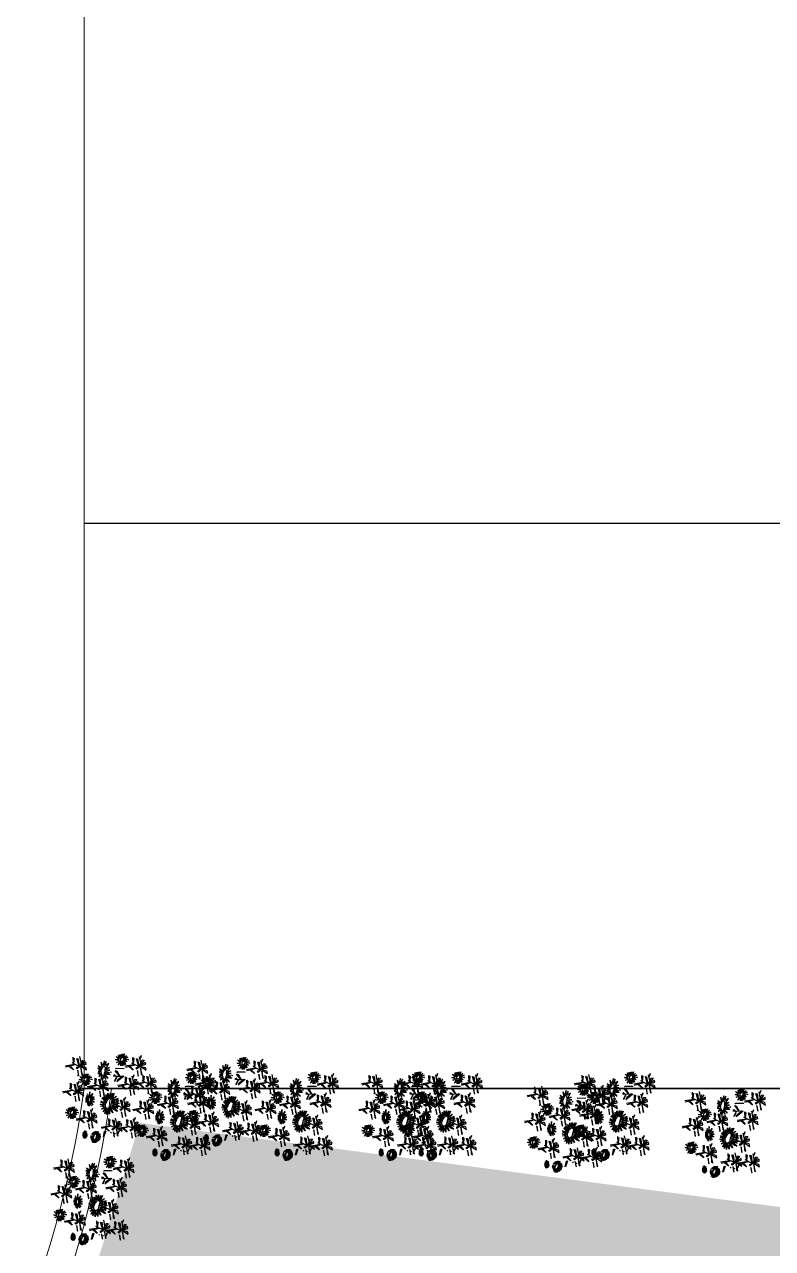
# Model space of a CAD drawing. Header units: millimetres. Extents: x 2508 to 2607, y 837 to 997.
# Drawn here: x 2541.36 to 2544.66, y 849.21 to 854.62 of the extents above; entities that cross this region are included whole.
import ezdxf

# ---------------------------------------------------------------- set-up
doc = ezdxf.new("R2010")
doc.units = ezdxf.units.MM
doc.linetypes.add('DASHED', pattern=[19.05, 12.7, -6.35])
doc.layers.add('PISO EST', color=250, linetype='Continuous', lineweight=0)

# ---------------------------------------------------------------- blocks, each defined once
blk = doc.blocks.new('mh')
at = {"color": 86, "linetype": 'Continuous'}
for p, q in [((998.5181, 665.3863), (998.5072, 665.3446)), ((998.5074, 665.3476), (998.5142, 665.3886)), ((998.3877, 665.3411), (998.3611, 665.3422)), ((998.3651, 665.3379), (998.3874, 665.3404)), ((998.3842, 665.348), (998.4014, 665.3151)), ((998.4038, 665.3744), (998.3929, 665.3326)), ((998.3932, 665.3356), (998.3999, 665.3766)), ((998.4001, 665.3105), (998.4079, 665.3292)), ((998.4026, 665.3518), (998.416, 665.3392)), ((998.4168, 665.3406), (998.403, 665.3584)), ((998.4079, 665.3292), (998.4115, 665.3249)), ((998.502, 665.3531), (998.4754, 665.3542)), ((998.4754, 665.3542), (998.4794, 665.3499)), ((998.4794, 665.3499), (998.5017, 665.3524)), ((998.5151, 665.328), (998.4807, 665.3381)), ((998.4807, 665.3381), (998.4813, 665.3327)), ((998.4813, 665.3327), (998.514, 665.3279)), ((998.4984, 665.36), (998.5156, 665.3271)), ((998.5144, 665.3225), (998.5221, 665.3412)), ((998.5258, 665.3369), (998.5151, 665.3245)), ((998.5172, 665.3704), (998.5169, 665.3638)), ((998.5169, 665.3638), (998.5302, 665.3512)), ((998.531, 665.3526), (998.5172, 665.3704)), ((998.5221, 665.3412), (998.5258, 665.3369)), ((998.5571, 665.3286), (998.5331, 665.3334)), ((998.5341, 665.3335), (998.5549, 665.3311)), ((998.6385, 665.3267), (998.6276, 665.285)), ((998.6278, 665.288), (998.6346, 665.3289)), ((998.3584, 665.3136), (998.3836, 665.3082)), ((998.4008, 665.316), (998.3664, 665.3261)), ((998.367, 665.3207), (998.3997, 665.3159)), ((998.4016, 665.3141), (998.3718, 665.2999)), ((998.3733, 665.2921), (998.3994, 665.312)), ((998.383, 665.2858), (998.3985, 665.3115)), ((998.3912, 665.2849), (998.383, 665.2858)), ((998.3994, 665.312), (998.3912, 665.2849)), ((998.3985, 665.3115), (998.4169, 665.2829)), ((998.4059, 665.286), (998.4001, 665.3105)), ((998.4115, 665.3249), (998.4008, 665.3125)), ((998.4169, 665.2829), (998.4059, 665.286)), ((998.4062, 665.3081), (998.4347, 665.3056)), ((998.4383, 665.3007), (998.4066, 665.3081)), ((998.4429, 665.3166), (998.4188, 665.3214)), ((998.4199, 665.3215), (998.4407, 665.3192)), ((998.4347, 665.3056), (998.4383, 665.3007)), ((998.4404, 665.3229), (998.4426, 665.3204)), ((998.4407, 665.3192), (998.4429, 665.3166)), ((998.4671, 665.3166), (998.4815, 665.3224)), ((998.4828, 665.3226), (998.4696, 665.3156)), ((998.4727, 665.3256), (998.4979, 665.3202)), ((998.4958, 665.2774), (998.4849, 665.2357)), ((998.4851, 665.2386), (998.4919, 665.2796)), ((998.5158, 665.3261), (998.486, 665.3119)), ((998.486, 665.3119), (998.4875, 665.3041)), ((998.4875, 665.3041), (998.5137, 665.324)), ((998.4972, 665.2978), (998.5127, 665.3235)), ((998.5054, 665.2969), (998.4972, 665.2978)), ((998.5137, 665.324), (998.5054, 665.2969)), ((998.5127, 665.3235), (998.5311, 665.2948)), ((998.5202, 665.298), (998.5144, 665.3225)), ((998.5311, 665.2948), (998.5202, 665.298)), ((998.5205, 665.3201), (998.549, 665.3176)), ((998.5526, 665.3126), (998.5209, 665.3201)), ((998.549, 665.3176), (998.5526, 665.3126)), ((998.6224, 665.2934), (998.5958, 665.2945)), ((998.5958, 665.2945), (998.5998, 665.2903)), ((998.5998, 665.2903), (998.6221, 665.2928)), ((998.6355, 665.2684), (998.6011, 665.2785)), ((998.6011, 665.2785), (998.6017, 665.273)), ((998.6017, 665.273), (998.6344, 665.2682)), ((998.6188, 665.3004), (998.636, 665.2674)), ((998.6348, 665.2629), (998.6425, 665.2815)), ((998.6462, 665.2773), (998.6355, 665.2648)), ((998.6376, 665.3108), (998.6373, 665.3042)), ((998.6373, 665.3042), (998.6506, 665.2916)), ((998.6514, 665.293), (998.6376, 665.3108)), ((998.6425, 665.2815), (998.6462, 665.2773)), ((998.6775, 665.269), (998.6535, 665.2738)), ((998.6545, 665.2738), (998.6753, 665.2715)), ((998.4797, 665.2441), (998.4531, 665.2452)), ((998.4531, 665.2452), (998.4571, 665.241)), ((998.4571, 665.241), (998.4794, 665.2434)), ((998.4928, 665.219), (998.4584, 665.2291)), ((998.4584, 665.2291), (998.459, 665.2237)), ((998.459, 665.2237), (998.4917, 665.2189)), ((998.4761, 665.2511), (998.4933, 665.2181)), ((998.4921, 665.2136), (998.4998, 665.2322)), ((998.5035, 665.2279), (998.4928, 665.2155)), ((998.4949, 665.2615), (998.4946, 665.2549)), ((998.4946, 665.2549), (998.5079, 665.2422)), ((998.5087, 665.2437), (998.4949, 665.2615)), ((998.4998, 665.2322), (998.5035, 665.2279)), ((998.5348, 665.2197), (998.5108, 665.2244)), ((998.5118, 665.2245), (998.5326, 665.2222)), ((998.5326, 665.2222), (998.5348, 665.2197)), ((998.5875, 665.257), (998.6019, 665.2628)), ((998.6032, 665.2629), (998.59, 665.256)), ((998.5931, 665.2659), (998.6183, 665.2605)), ((998.6363, 665.2665), (998.6064, 665.2523)), ((998.6064, 665.2523), (998.6079, 665.2444)), ((998.6079, 665.2444), (998.6341, 665.2644)), ((998.6176, 665.2381), (998.6331, 665.2639)), ((998.6258, 665.2372), (998.6176, 665.2381)), ((998.6341, 665.2644), (998.6258, 665.2372)), ((998.6331, 665.2639), (998.6515, 665.2352)), ((998.6406, 665.2383), (998.6348, 665.2629)), ((998.6515, 665.2352), (998.6406, 665.2383)), ((998.6409, 665.2604), (998.6694, 665.2579)), ((998.673, 665.253), (998.6413, 665.2605)), ((998.6645, 665.1777), (998.6712, 665.2187)), ((998.6694, 665.2579), (998.673, 665.253)), ((998.6753, 665.2715), (998.6775, 665.269)), ((998.4248, 665.178), (998.4273, 665.1729)), ((998.4448, 665.2077), (998.4592, 665.2134)), ((998.4605, 665.2136), (998.4473, 665.2066)), ((998.4504, 665.2166), (998.4756, 665.2112)), ((998.4936, 665.2171), (998.4637, 665.2029)), ((998.4637, 665.2029), (998.4652, 665.1951)), ((998.4652, 665.1951), (998.4914, 665.2151)), ((998.4749, 665.1888), (998.4904, 665.2145)), ((998.4831, 665.1879), (998.4749, 665.1888)), ((998.4914, 665.2151), (998.4831, 665.1879)), ((998.4904, 665.2145), (998.5088, 665.1859)), ((998.4979, 665.189), (998.4921, 665.2136)), ((998.5088, 665.1859), (998.4979, 665.189)), ((998.4982, 665.2111), (998.5267, 665.2086)), ((998.5303, 665.2037), (998.4986, 665.2112)), ((998.5267, 665.2086), (998.5303, 665.2037)), ((998.588, 665.1809), (998.5771, 665.1392)), ((998.5774, 665.1421), (998.5842, 665.1831)), ((998.5872, 665.165), (998.5868, 665.1584)), ((998.601, 665.1472), (998.5872, 665.165)), ((998.659, 665.1832), (998.6324, 665.1843)), ((998.6364, 665.1801), (998.6587, 665.1825)), ((998.6721, 665.1581), (998.6377, 665.1682)), ((998.6555, 665.1902), (998.6727, 665.1572)), ((998.6751, 665.2165), (998.6642, 665.1748)), ((998.6714, 665.1527), (998.6792, 665.1713)), ((998.6828, 665.167), (998.6721, 665.1546)), ((998.6742, 665.2006), (998.6739, 665.194)), ((998.6739, 665.194), (998.6873, 665.1813)), ((998.6881, 665.1828), (998.6742, 665.2006)), ((998.6792, 665.1713), (998.6828, 665.167)), ((998.6883, 665.198), (998.7149, 665.2075)), ((998.689, 665.2028), (998.6883, 665.198)), ((998.7145, 665.208), (998.689, 665.2028)), ((998.6923, 665.1765), (998.6962, 665.1723)), ((998.405, 665.1108), (998.3941, 665.0691)), ((998.3943, 665.0721), (998.4011, 665.113)), ((998.4127, 665.1544), (998.4093, 665.1525)), ((998.4093, 665.1525), (998.4103, 665.1194)), ((998.4115, 665.1164), (998.4127, 665.1544)), ((998.4438, 665.1374), (998.4206, 665.1561)), ((998.4206, 665.1561), (998.4212, 665.1492)), ((998.4212, 665.1492), (998.4449, 665.1359)), ((998.4373, 665.1601), (998.4442, 665.1535)), ((998.4439, 665.1544), (998.4398, 665.1624)), ((998.4686, 665.1491), (998.4434, 665.1186)), ((998.445, 665.1537), (998.4443, 665.128)), ((998.4445, 665.123), (998.4606, 665.1452)), ((998.4449, 665.1543), (998.4455, 665.1637)), ((998.4477, 665.1501), (998.4671, 665.1594)), ((998.4744, 665.11), (998.4478, 665.1111)), ((998.4478, 665.1111), (998.4518, 665.1068)), ((998.4656, 665.156), (998.4485, 665.1492)), ((998.4606, 665.1452), (998.4686, 665.1491)), ((998.4671, 665.1594), (998.4656, 665.156)), ((998.4708, 665.1169), (998.488, 665.0839)), ((998.4905, 665.1432), (998.4796, 665.1015)), ((998.4798, 665.1045), (998.4866, 665.1454)), ((998.4896, 665.1273), (998.4893, 665.1207)), ((998.4893, 665.1207), (998.5026, 665.1081)), ((998.5034, 665.1095), (998.4896, 665.1273)), ((998.5371, 665.1112), (998.5515, 665.1169)), ((998.5528, 665.1171), (998.5395, 665.1101)), ((998.5427, 665.1201), (998.5678, 665.1147)), ((998.5719, 665.1476), (998.5454, 665.1487)), ((998.5454, 665.1487), (998.5493, 665.1445)), ((998.5493, 665.1445), (998.5717, 665.1469)), ((998.585, 665.1226), (998.5506, 665.1326)), ((998.5506, 665.1326), (998.5512, 665.1272)), ((998.5512, 665.1272), (998.5839, 665.1224)), ((998.5858, 665.1207), (998.556, 665.1064)), ((998.5575, 665.0986), (998.5837, 665.1186)), ((998.5672, 665.0923), (998.5827, 665.118)), ((998.5684, 665.1546), (998.5856, 665.1216)), ((998.5837, 665.1186), (998.5754, 665.0914)), ((998.5827, 665.118), (998.6011, 665.0894)), ((998.5843, 665.1171), (998.5921, 665.1357)), ((998.5901, 665.0925), (998.5843, 665.1171)), ((998.5958, 665.1314), (998.5851, 665.119)), ((998.5868, 665.1584), (998.6002, 665.1457)), ((998.5905, 665.1146), (998.6189, 665.1121)), ((998.6226, 665.1072), (998.5908, 665.1147)), ((998.5921, 665.1357), (998.5958, 665.1314)), ((998.6271, 665.1232), (998.603, 665.128)), ((998.6041, 665.128), (998.6249, 665.1257)), ((998.6189, 665.1121), (998.6226, 665.1072)), ((998.6249, 665.1257), (998.6271, 665.1232)), ((998.6297, 665.1557), (998.6549, 665.1503)), ((998.6383, 665.1628), (998.671, 665.158)), ((998.6729, 665.1562), (998.643, 665.142)), ((998.643, 665.142), (998.6446, 665.1342)), ((998.6446, 665.1342), (998.6707, 665.1542)), ((998.6543, 665.1279), (998.6697, 665.1536)), ((998.6624, 665.127), (998.6543, 665.1279)), ((998.659, 665.111), (998.6762, 665.078)), ((998.6707, 665.1542), (998.6624, 665.127)), ((998.6786, 665.1373), (998.6677, 665.0956)), ((998.668, 665.0986), (998.6748, 665.1395)), ((998.6697, 665.1536), (998.6881, 665.125)), ((998.6772, 665.1281), (998.6714, 665.1527)), ((998.6881, 665.125), (998.6772, 665.1281)), ((998.6778, 665.1214), (998.6774, 665.1148)), ((998.6774, 665.1148), (998.6908, 665.1022)), ((998.6775, 665.1502), (998.706, 665.1477)), ((998.6916, 665.1036), (998.6778, 665.1214)), ((998.7096, 665.1428), (998.6779, 665.1503)), ((998.684, 665.139), (998.6984, 665.1447)), ((998.6997, 665.1449), (998.6864, 665.1379)), ((998.7141, 665.1588), (998.6901, 665.1635)), ((998.6912, 665.1636), (998.712, 665.1613)), ((998.6975, 665.1604), (998.6981, 665.155)), ((998.706, 665.1477), (998.7096, 665.1428)), ((998.3889, 665.0775), (998.3623, 665.0786)), ((998.3623, 665.0786), (998.3663, 665.0744)), ((998.3663, 665.0744), (998.3886, 665.0769)), ((998.402, 665.0525), (998.3676, 665.0626)), ((998.3676, 665.0626), (998.3682, 665.0571)), ((998.3682, 665.0571), (998.4009, 665.0523)), ((998.3853, 665.0845), (998.4025, 665.0515)), ((998.4013, 665.047), (998.409, 665.0656)), ((998.4127, 665.0614), (998.402, 665.0489)), ((998.4041, 665.0949), (998.4038, 665.0883)), ((998.4038, 665.0883), (998.4171, 665.0757)), ((998.418, 665.0771), (998.4041, 665.0949)), ((998.409, 665.0656), (998.4127, 665.0614)), ((998.444, 665.0531), (998.42, 665.0579)), ((998.4211, 665.0579), (998.4419, 665.0556)), ((998.4395, 665.0735), (998.4539, 665.0793)), ((998.4552, 665.0795), (998.442, 665.0725)), ((998.4451, 665.0825), (998.4703, 665.0771)), ((998.4518, 665.1068), (998.4741, 665.1093)), ((998.4875, 665.0849), (998.4531, 665.095)), ((998.4531, 665.095), (998.4536, 665.0896)), ((998.4536, 665.0896), (998.4864, 665.0848)), ((998.4882, 665.083), (998.4584, 665.0688)), ((998.4584, 665.0688), (998.4599, 665.061)), ((998.4599, 665.061), (998.4861, 665.0809)), ((998.4696, 665.0547), (998.4851, 665.0804)), ((998.4861, 665.0809), (998.4778, 665.0538)), ((998.4851, 665.0804), (998.5035, 665.0517)), ((998.4868, 665.0794), (998.4945, 665.0981)), ((998.4926, 665.0549), (998.4868, 665.0794)), ((998.4982, 665.0938), (998.4875, 665.0813)), ((998.4929, 665.077), (998.5214, 665.0745)), ((998.525, 665.0695), (998.4933, 665.077)), ((998.4945, 665.0981), (998.4982, 665.0938)), ((998.5295, 665.0855), (998.5055, 665.0903)), ((998.5065, 665.0903), (998.5273, 665.088)), ((998.5214, 665.0745), (998.525, 665.0695)), ((998.5273, 665.088), (998.5295, 665.0855)), ((998.556, 665.1064), (998.5575, 665.0986)), ((998.5754, 665.0914), (998.5672, 665.0923)), ((998.6011, 665.0894), (998.5901, 665.0925)), ((998.6277, 665.0676), (998.6421, 665.0734)), ((998.6434, 665.0735), (998.6301, 665.0665)), ((998.6333, 665.0765), (998.6585, 665.0711)), ((998.6625, 665.104), (998.636, 665.1051)), ((998.636, 665.1051), (998.6399, 665.1009)), ((998.6399, 665.1009), (998.6623, 665.1034)), ((998.6756, 665.079), (998.6412, 665.0891)), ((998.6412, 665.0891), (998.6418, 665.0836)), ((998.6418, 665.0836), (998.6745, 665.0788)), ((998.6764, 665.0771), (998.6466, 665.0629)), ((998.6466, 665.0629), (998.6481, 665.055)), ((998.6481, 665.055), (998.6743, 665.075)), ((998.6578, 665.0487), (998.6733, 665.0745)), ((998.6743, 665.075), (998.666, 665.0478)), ((998.6733, 665.0745), (998.6917, 665.0458)), ((998.6749, 665.0735), (998.6827, 665.0921)), ((998.6807, 665.0489), (998.6749, 665.0735)), ((998.6864, 665.0879), (998.6757, 665.0754)), ((998.6811, 665.071), (998.7095, 665.0685)), ((998.7132, 665.0636), (998.6814, 665.0711)), ((998.6827, 665.0921), (998.6864, 665.0879)), ((998.7177, 665.0796), (998.6936, 665.0844)), ((998.6947, 665.0844), (998.7155, 665.0821)), ((998.7095, 665.0685), (998.7132, 665.0636)), ((998.7155, 665.0821), (998.7177, 665.0796)), ((998.354, 665.0411), (998.3684, 665.0469)), ((998.3697, 665.047), (998.3565, 665.0401)), ((998.3596, 665.05), (998.3848, 665.0446)), ((998.4028, 665.0506), (998.3729, 665.0364)), ((998.3729, 665.0364), (998.3745, 665.0285)), ((998.3745, 665.0285), (998.4006, 665.0485)), ((998.3842, 665.0222), (998.3996, 665.048)), ((998.3923, 665.0213), (998.3842, 665.0222)), ((998.4006, 665.0485), (998.3923, 665.0213)), ((998.3996, 665.048), (998.418, 665.0193)), ((998.4071, 665.0224), (998.4013, 665.047)), ((998.418, 665.0193), (998.4071, 665.0224)), ((998.4074, 665.0445), (998.4359, 665.042)), ((998.4395, 665.0371), (998.4078, 665.0446)), ((998.4359, 665.042), (998.4395, 665.0371)), ((998.4419, 665.0556), (998.444, 665.0531)), ((998.4778, 665.0538), (998.4696, 665.0547)), ((998.5035, 665.0517), (998.4926, 665.0549)), ((998.666, 665.0478), (998.6578, 665.0487)), ((998.6917, 665.0458), (998.6807, 665.0489))]:
    blk.add_line(p, q, dxfattribs=at)
at = {"color": 50, "linetype": 'Continuous'}
for p, q in [((998.5966, 665.3483), (998.5805, 665.3447)), ((998.5805, 665.3447), (998.5944, 665.3433)), ((998.5944, 665.3433), (998.5808, 665.3359)), ((998.5808, 665.3359), (998.5935, 665.3407)), ((998.583, 665.3511), (998.5966, 665.3483)), ((998.5966, 665.351), (998.583, 665.3511)), ((998.5835, 665.3559), (998.5966, 665.351)), ((998.5964, 665.3553), (998.5835, 665.3559)), ((998.5859, 665.3623), (998.5964, 665.3553)), ((998.6017, 665.3574), (998.5859, 665.3623)), ((998.5935, 665.3407), (998.5889, 665.3268)), ((998.5889, 665.3268), (998.5979, 665.3379)), ((998.5917, 665.3731), (998.5998, 665.3562)), ((998.605, 665.3604), (998.5917, 665.3731)), ((998.5979, 665.3379), (998.5953, 665.3212)), ((998.5953, 665.3212), (998.5998, 665.3365)), ((998.5998, 665.3365), (998.6062, 665.3186)), ((998.6037, 665.3363), (998.616, 665.3251)), ((998.6062, 665.3186), (998.6037, 665.3363)), ((998.6058, 665.3753), (998.605, 665.3604)), ((998.6127, 665.3579), (998.6058, 665.3753)), ((998.6096, 665.3371), (998.627, 665.3312)), ((998.616, 665.3251), (998.6096, 665.3371)), ((998.6119, 665.342), (998.6336, 665.3438)), ((998.627, 665.3312), (998.6119, 665.342)), ((998.618, 665.3709), (998.6127, 665.3579)), ((998.6156, 665.3556), (998.618, 665.3709)), ((998.6305, 665.3634), (998.6156, 665.3556)), ((998.6156, 665.3464), (998.6339, 665.3521)), ((998.6336, 665.3438), (998.6156, 665.3464)), ((998.6301, 665.3353), (998.6165, 665.3399)), ((998.6177, 665.3517), (998.6305, 665.3634)), ((998.6339, 665.3521), (998.6177, 665.3517)), ((998.4503, 665.2885), (998.4342, 665.2848)), ((998.4342, 665.2848), (998.4481, 665.2834)), ((998.4481, 665.2834), (998.4345, 665.276)), ((998.4345, 665.276), (998.4472, 665.2808)), ((998.4367, 665.2912), (998.4503, 665.2885)), ((998.4503, 665.2911), (998.4367, 665.2912)), ((998.4372, 665.296), (998.4503, 665.2911)), ((998.4501, 665.2954), (998.4372, 665.296)), ((998.4396, 665.3024), (998.4501, 665.2954)), ((998.4554, 665.2975), (998.4396, 665.3024)), ((998.4472, 665.2808), (998.4427, 665.2669)), ((998.4427, 665.2669), (998.4516, 665.278)), ((998.4454, 665.3132), (998.4536, 665.2963)), ((998.4587, 665.3006), (998.4454, 665.3132)), ((998.4516, 665.278), (998.449, 665.2613)), ((998.449, 665.2613), (998.4535, 665.2767)), ((998.4535, 665.2767), (998.4599, 665.2587)), ((998.4574, 665.2764), (998.4697, 665.2652)), ((998.4599, 665.2587), (998.4574, 665.2764)), ((998.4595, 665.3155), (998.4587, 665.3006)), ((998.4664, 665.298), (998.4595, 665.3155)), ((998.4634, 665.2772), (998.4807, 665.2713)), ((998.4697, 665.2652), (998.4634, 665.2772)), ((998.4656, 665.2821), (998.4874, 665.2839)), ((998.4807, 665.2713), (998.4656, 665.2821)), ((998.4717, 665.311), (998.4664, 665.298)), ((998.4693, 665.2957), (998.4717, 665.311)), ((998.4843, 665.3036), (998.4693, 665.2957)), ((998.4693, 665.2865), (998.4876, 665.2922)), ((998.4874, 665.2839), (998.4693, 665.2865)), ((998.4838, 665.2754), (998.4703, 665.28)), ((998.4715, 665.2918), (998.4843, 665.3036)), ((998.4876, 665.2922), (998.4715, 665.2918)), ((998.5221, 665.2784), (998.5388, 665.2748)), ((998.5381, 665.2718), (998.5221, 665.2784)), ((998.531, 665.2838), (998.5409, 665.2764)), ((998.5388, 665.2748), (998.531, 665.2838)), ((998.5389, 665.2716), (998.5415, 665.2748)), ((998.5407, 665.2865), (998.5447, 665.277)), ((998.5409, 665.2764), (998.5407, 665.2865)), ((998.5415, 665.2748), (998.5428, 665.2755)), ((998.5428, 665.2755), (998.5478, 665.2762)), ((998.5447, 665.277), (998.5459, 665.2872)), ((998.5459, 665.2872), (998.5473, 665.2767)), ((998.5473, 665.2767), (998.5513, 665.2869)), ((998.5478, 665.2762), (998.5525, 665.2759)), ((998.5513, 665.2869), (998.5524, 665.2763)), ((998.5524, 665.2763), (998.5597, 665.2853)), ((998.5525, 665.2759), (998.5578, 665.2725)), ((998.5597, 665.2853), (998.556, 665.2764)), ((998.556, 665.2764), (998.5685, 665.2805)), ((998.5578, 665.2725), (998.5601, 665.2694)), ((998.5685, 665.2805), (998.5608, 665.2731)), ((998.5608, 665.2731), (998.5744, 665.2765)), ((998.5744, 665.2765), (998.5624, 665.2697)), ((998.6854, 665.2905), (998.6988, 665.292)), ((998.698, 665.2894), (998.6854, 665.2905)), ((998.6995, 665.2899), (998.6899, 665.283)), ((998.6899, 665.283), (998.6991, 665.2886)), ((998.6902, 665.2956), (998.6992, 665.2937)), ((998.6988, 665.292), (998.6902, 665.2956)), ((998.695, 665.2985), (998.7003, 665.2945)), ((998.6992, 665.2937), (998.695, 665.2985)), ((998.6974, 665.2802), (998.6995, 665.2899)), ((998.7023, 665.2875), (998.6974, 665.2802)), ((998.7007, 665.2887), (998.6985, 665.2892)), ((998.6987, 665.2896), (998.6988, 665.2908)), ((998.6991, 665.289), (998.6987, 665.2896)), ((998.6988, 665.2908), (998.6992, 665.2919)), ((998.6992, 665.2919), (998.7006, 665.2936)), ((998.7002, 665.2999), (998.7023, 665.2948)), ((998.7003, 665.2945), (998.7002, 665.2999)), ((998.7006, 665.2936), (998.7013, 665.294)), ((998.7035, 665.2884), (998.7007, 665.2887)), ((998.7013, 665.294), (998.704, 665.2944)), ((998.7023, 665.2948), (998.703, 665.3003)), ((998.7036, 665.2789), (998.7023, 665.2875)), ((998.703, 665.3003), (998.7037, 665.2947)), ((998.7059, 665.2884), (998.7035, 665.2884)), ((998.7046, 665.2878), (998.7036, 665.2789)), ((998.7037, 665.2947), (998.7059, 665.3001)), ((998.704, 665.2944), (998.7065, 665.2942)), ((998.7102, 665.2797), (998.7046, 665.2878)), ((998.7059, 665.3001), (998.7064, 665.2944)), ((998.7084, 665.2883), (998.7059, 665.2884)), ((998.7064, 665.2944), (998.7104, 665.2993)), ((998.7065, 665.2942), (998.7094, 665.2924)), ((998.7076, 665.2881), (998.7102, 665.2797)), ((998.7164, 665.2826), (998.7076, 665.2881)), ((998.7104, 665.2993), (998.7084, 665.2945)), ((998.7084, 665.2945), (998.7151, 665.2967)), ((998.7098, 665.2892), (998.7084, 665.2883)), ((998.7093, 665.2898), (998.7164, 665.2826)), ((998.7187, 665.2865), (998.7093, 665.2898)), ((998.7094, 665.2924), (998.7106, 665.2907)), ((998.7106, 665.2907), (998.7098, 665.2892)), ((998.7151, 665.2967), (998.711, 665.2927)), ((998.711, 665.2927), (998.7183, 665.2945)), ((998.7199, 665.2917), (998.711, 665.2899)), ((998.711, 665.2899), (998.7187, 665.2865)), ((998.7183, 665.2945), (998.7118, 665.2909)), ((998.7118, 665.2909), (998.7199, 665.2917)), ((998.4086, 665.2141), (998.399, 665.2311)), ((998.399, 665.2311), (998.4124, 665.2208)), ((998.4097, 665.233), (998.4184, 665.22)), ((998.4124, 665.2208), (998.4097, 665.233)), ((998.4149, 665.2179), (998.4199, 665.2192)), ((998.4184, 665.22), (998.4223, 665.232)), ((998.4199, 665.2192), (998.4252, 665.2195)), ((998.4223, 665.232), (998.4239, 665.2199)), ((998.4239, 665.2199), (998.4325, 665.2329)), ((998.4252, 665.2195), (998.4319, 665.2189)), ((998.4319, 665.2189), (998.4374, 665.2166)), ((998.4325, 665.2329), (998.4326, 665.2206)), ((998.4326, 665.2206), (998.4462, 665.2292)), ((998.4462, 665.2292), (998.438, 665.2175)), ((998.438, 665.2175), (998.4579, 665.2188)), ((998.4579, 665.2188), (998.446, 665.2143)), ((998.5133, 665.2689), (998.5381, 665.2718)), ((998.5366, 665.2668), (998.5133, 665.2689)), ((998.5395, 665.2679), (998.5216, 665.255)), ((998.5216, 665.255), (998.5387, 665.2654)), ((998.5355, 665.2498), (998.5395, 665.2679)), ((998.5446, 665.2634), (998.5355, 665.2498)), ((998.5416, 665.2656), (998.5375, 665.2665)), ((998.538, 665.2672), (998.5381, 665.2695)), ((998.5386, 665.2662), (998.538, 665.2672)), ((998.5381, 665.2695), (998.5389, 665.2716)), ((998.5468, 665.265), (998.5416, 665.2656)), ((998.547, 665.2474), (998.5446, 665.2634)), ((998.5513, 665.265), (998.5468, 665.265)), ((998.5489, 665.264), (998.547, 665.2474)), ((998.5593, 665.2489), (998.5489, 665.264)), ((998.556, 665.2649), (998.5513, 665.265)), ((998.5545, 665.2646), (998.5593, 665.2489)), ((998.571, 665.2542), (998.5545, 665.2646)), ((998.5548, 665.2195), (998.5597, 665.2006)), ((998.564, 665.2029), (998.5548, 665.2195)), ((998.5587, 665.2665), (998.556, 665.2649)), ((998.5576, 665.2677), (998.571, 665.2542)), ((998.5752, 665.2615), (998.5576, 665.2677)), ((998.5601, 665.2694), (998.5587, 665.2665)), ((998.5602, 665.2202), (998.564, 665.2029)), ((998.5704, 665.2027), (998.5602, 665.2202)), ((998.5774, 665.2712), (998.5609, 665.2679)), ((998.5609, 665.2679), (998.5752, 665.2615)), ((998.5624, 665.2697), (998.5774, 665.2712)), ((998.5685, 665.2219), (998.5704, 665.2027)), ((998.5759, 665.2045), (998.5685, 665.2219)), ((998.578, 665.2206), (998.5759, 665.2045)), ((998.5807, 665.2032), (998.578, 665.2206)), ((998.6995, 665.2445), (998.688, 665.2413)), ((998.688, 665.2413), (998.7002, 665.2416)), ((998.6887, 665.2471), (998.6995, 665.2445)), ((998.7004, 665.2468), (998.6887, 665.2471)), ((998.7002, 665.2416), (998.6889, 665.2361)), ((998.6889, 665.2361), (998.7006, 665.2384)), ((998.7006, 665.2384), (998.6894, 665.2321)), ((998.6894, 665.2321), (998.7026, 665.2372)), ((998.6928, 665.2522), (998.7004, 665.2468)), ((998.7021, 665.2486), (998.6928, 665.2522)), ((998.7019, 665.2521), (998.6958, 665.2561)), ((998.6958, 665.2561), (998.7021, 665.2486)), ((998.7026, 665.2372), (998.6964, 665.227)), ((998.6964, 665.227), (998.7053, 665.2368)), ((998.7019, 665.2536), (998.6979, 665.2582)), ((998.7021, 665.2556), (998.6979, 665.2582)), ((998.7027, 665.2589), (998.7011, 665.2613)), ((998.7028, 665.2598), (998.7011, 665.2613)), ((998.7053, 665.2368), (998.7017, 665.2229)), ((998.7017, 665.2229), (998.7062, 665.2362)), ((998.704, 665.2512), (998.7048, 665.2503)), ((998.704, 665.2508), (998.7048, 665.2503)), ((998.706, 665.2531), (998.7075, 665.2521)), ((998.7062, 665.2362), (998.7075, 665.2211)), ((998.7063, 665.2538), (998.7075, 665.2521)), ((998.7071, 665.2559), (998.7108, 665.2525)), ((998.7075, 665.2211), (998.7084, 665.2369)), ((998.7078, 665.2639), (998.7104, 665.2537)), ((998.7127, 665.255), (998.7078, 665.2639)), ((998.7084, 665.2369), (998.7133, 665.2203)), ((998.7106, 665.2643), (998.7127, 665.255)), ((998.7161, 665.2549), (998.7106, 665.2643)), ((998.7123, 665.2379), (998.7193, 665.2224)), ((998.7133, 665.2203), (998.7123, 665.2379)), ((998.7151, 665.2652), (998.7161, 665.2549)), ((998.7191, 665.2559), (998.7151, 665.2652)), ((998.7167, 665.2382), (998.7249, 665.2239)), ((998.7193, 665.2224), (998.7167, 665.2382)), ((998.7202, 665.2645), (998.7191, 665.2559)), ((998.7199, 665.2383), (998.7312, 665.2287)), ((998.7249, 665.2239), (998.7199, 665.2383)), ((998.7217, 665.2552), (998.7202, 665.2645)), ((998.7267, 665.2621), (998.7217, 665.2552)), ((998.7225, 665.2522), (998.722, 665.2493)), ((998.722, 665.2493), (998.7313, 665.2391)), ((998.7223, 665.2409), (998.7357, 665.2354)), ((998.7312, 665.2287), (998.7223, 665.2409)), ((998.7324, 665.2407), (998.7225, 665.2522)), ((998.7237, 665.254), (998.7267, 665.2621)), ((998.7333, 665.2587), (998.7237, 665.254)), ((998.7245, 665.2435), (998.7389, 665.2432)), ((998.7357, 665.2354), (998.7245, 665.2435)), ((998.7251, 665.2517), (998.7333, 665.2587)), ((998.7379, 665.2547), (998.7251, 665.2517)), ((998.7263, 665.2499), (998.7379, 665.2547)), ((998.7399, 665.2496), (998.7263, 665.2499)), ((998.7264, 665.2476), (998.7399, 665.2496)), ((998.7389, 665.2432), (998.7264, 665.2476)), ((998.735, 665.2359), (998.7331, 665.2386)), ((998.3768, 665.2036), (998.3983, 665.2115)), ((998.3999, 665.2084), (998.3768, 665.2036)), ((998.3792, 665.1956), (998.3999, 665.2084)), ((998.3977, 665.1983), (998.3792, 665.1956)), ((998.4071, 665.2133), (998.3829, 665.2177)), ((998.3983, 665.2115), (998.3829, 665.2177)), ((998.3894, 665.1842), (998.3977, 665.1983)), ((998.4118, 665.1979), (998.3894, 665.1842)), ((998.4001, 665.206), (998.4022, 665.21)), ((998.4037, 665.2005), (998.4001, 665.206)), ((998.4035, 665.2111), (998.4022, 665.21)), ((998.4035, 665.2111), (998.4149, 665.2179)), ((998.4102, 665.1992), (998.4037, 665.2005)), ((998.4157, 665.2017), (998.4062, 665.1817)), ((998.4062, 665.1817), (998.4118, 665.1979)), ((998.4176, 665.2002), (998.4102, 665.1992)), ((998.4179, 665.1795), (998.4157, 665.2017)), ((998.4194, 665.2005), (998.4176, 665.2002)), ((998.4207, 665.2006), (998.4179, 665.1795)), ((998.4194, 665.2005), (998.4305, 665.2028)), ((998.4217, 665.1999), (998.4293, 665.1812)), ((998.4285, 665.2024), (998.4368, 665.1778)), ((998.4286, 665.2024), (998.4293, 665.1812)), ((998.4296, 665.2023), (998.4292, 665.2007)), ((998.4303, 665.1995), (998.4295, 665.2026)), ((998.4385, 665.2043), (998.4305, 665.2028)), ((998.4362, 665.1929), (998.4358, 665.203)), ((998.4362, 665.1929), (998.4368, 665.1778)), ((998.4374, 665.2166), (998.442, 665.213)), ((998.4542, 665.1872), (998.438, 665.2012)), ((998.4424, 665.206), (998.4385, 665.2043)), ((998.4397, 665.2046), (998.4542, 665.1872)), ((998.4595, 665.1983), (998.4397, 665.2046)), ((998.442, 665.213), (998.4433, 665.2091)), ((998.4585, 665.2097), (998.4421, 665.209)), ((998.4421, 665.209), (998.4595, 665.1983)), ((998.4433, 665.2091), (998.4424, 665.206)), ((998.446, 665.2143), (998.4585, 665.2097)), ((998.5395, 665.1834), (998.518, 665.1775)), ((998.518, 665.1775), (998.5408, 665.1779)), ((998.5194, 665.1883), (998.5395, 665.1834)), ((998.541, 665.1877), (998.5194, 665.1883)), ((998.5408, 665.1779), (998.5197, 665.1677)), ((998.5197, 665.1677), (998.5414, 665.1719)), ((998.5414, 665.1719), (998.5206, 665.1602)), ((998.5206, 665.1602), (998.5453, 665.1699)), ((998.527, 665.1976), (998.541, 665.1877)), ((998.5442, 665.1911), (998.527, 665.1976)), ((998.5491, 665.1941), (998.5326, 665.2049)), ((998.5326, 665.2049), (998.5442, 665.1911)), ((998.5453, 665.1699), (998.5336, 665.1507)), ((998.5336, 665.1507), (998.5503, 665.1691)), ((998.5517, 665.1912), (998.5365, 665.2089)), ((998.5531, 665.1983), (998.5365, 665.2089)), ((998.5571, 665.1936), (998.5424, 665.2146)), ((998.5625, 665.1965), (998.5424, 665.2146)), ((998.5503, 665.1691), (998.5435, 665.1432)), ((998.5435, 665.1432), (998.5519, 665.1679)), ((998.5478, 665.1957), (998.5492, 665.1941)), ((998.5478, 665.195), (998.5492, 665.1941)), ((998.5515, 665.1993), (998.5543, 665.1975)), ((998.5519, 665.1679), (998.5544, 665.1399)), ((998.5521, 665.2007), (998.5543, 665.1975)), ((998.5536, 665.2045), (998.5605, 665.1983)), ((998.5544, 665.1399), (998.556, 665.1692)), ((998.556, 665.1692), (998.5651, 665.1384)), ((998.5632, 665.1711), (998.5763, 665.1422)), ((998.5651, 665.1384), (998.5632, 665.1711)), ((998.5715, 665.1716), (998.5866, 665.1451)), ((998.5763, 665.1422), (998.5715, 665.1716)), ((998.5774, 665.1718), (998.5983, 665.154)), ((998.5866, 665.1451), (998.5774, 665.1718)), ((998.59, 665.2161), (998.5807, 665.2032)), ((998.5819, 665.1767), (998.6068, 665.1664)), ((998.5983, 665.154), (998.5819, 665.1767)), ((998.5844, 665.201), (998.59, 665.2161)), ((998.6024, 665.2097), (998.5844, 665.201)), ((998.586, 665.1816), (998.6128, 665.181)), ((998.6068, 665.1664), (998.586, 665.1816)), ((998.587, 665.1968), (998.6024, 665.2097)), ((998.6108, 665.2023), (998.587, 665.1968)), ((998.5894, 665.1934), (998.6108, 665.2023)), ((998.6146, 665.1928), (998.5894, 665.1934)), ((998.5895, 665.1891), (998.6146, 665.1928)), ((998.6128, 665.181), (998.5895, 665.1891)), ((998.3623, 665.1274), (998.3463, 665.1238)), ((998.3463, 665.1238), (998.3602, 665.1223)), ((998.3602, 665.1223), (998.3466, 665.115)), ((998.3466, 665.115), (998.3592, 665.1198)), ((998.3488, 665.1302), (998.3623, 665.1274)), ((998.3624, 665.1301), (998.3488, 665.1302)), ((998.3492, 665.135), (998.3624, 665.1301)), ((998.3622, 665.1344), (998.3492, 665.135)), ((998.3517, 665.1413), (998.3622, 665.1344)), ((998.3674, 665.1365), (998.3517, 665.1413)), ((998.3592, 665.1198), (998.3547, 665.1059)), ((998.3547, 665.1059), (998.3637, 665.117)), ((998.3575, 665.1521), (998.3656, 665.1353)), ((998.3707, 665.1395), (998.3575, 665.1521)), ((998.3637, 665.117), (998.3611, 665.1003)), ((998.3611, 665.1003), (998.3656, 665.1156)), ((998.3656, 665.1156), (998.3719, 665.0976)), ((998.3695, 665.1153), (998.3817, 665.1042)), ((998.3719, 665.0976), (998.3695, 665.1153)), ((998.3716, 665.1544), (998.3707, 665.1395)), ((998.3784, 665.137), (998.3716, 665.1544)), ((998.3754, 665.1161), (998.3927, 665.1103)), ((998.3817, 665.1042), (998.3754, 665.1161)), ((998.3776, 665.1211), (998.3994, 665.1228)), ((998.3927, 665.1103), (998.3776, 665.1211)), ((998.3838, 665.1499), (998.3784, 665.137)), ((998.3814, 665.1347), (998.3838, 665.1499)), ((998.3963, 665.1425), (998.3814, 665.1347)), ((998.3814, 665.1255), (998.3997, 665.1312)), ((998.3994, 665.1228), (998.3814, 665.1255)), ((998.3958, 665.1143), (998.3823, 665.119)), ((998.3835, 665.1308), (998.3963, 665.1425)), ((998.3997, 665.1312), (998.3835, 665.1308))]:
    blk.add_line(p, q, dxfattribs=at)
for points in [[(998.5995, 665.3481), (998.5997, 665.3498), (998.6013, 665.3519), (998.6047, 665.3545), (998.6104, 665.3547), (998.6136, 665.3525), (998.6122, 665.349), (998.611, 665.345), (998.6082, 665.3403), (998.6035, 665.3394), (998.5998, 665.3396), (998.597, 665.3431), (998.5985, 665.3472), (998.6001, 665.3495)], [(998.4532, 665.2882), (998.4534, 665.2899), (998.455, 665.2921), (998.4584, 665.2946), (998.4641, 665.2948), (998.4674, 665.2926), (998.4659, 665.2891), (998.4647, 665.2851), (998.462, 665.2805), (998.4572, 665.2795), (998.4535, 665.2797), (998.4507, 665.2832), (998.4522, 665.2873), (998.4538, 665.2897)], [(998.7106, 665.2508), (998.7132, 665.2523), (998.7153, 665.2535), (998.7197, 665.2536), (998.7226, 665.2518), (998.7244, 665.2497), (998.7238, 665.246), (998.7216, 665.2418), (998.7183, 665.2406), (998.7132, 665.2395), (998.7093, 665.2383), (998.7042, 665.2375), (998.7014, 665.242), (998.7025, 665.2462), (998.7058, 665.2487)], [(998.7106, 665.2508), (998.7098, 665.2506), (998.7093, 665.2502), (998.7088, 665.2499), (998.7084, 665.2495), (998.7077, 665.2492), (998.7068, 665.2489), (998.7058, 665.2486), (998.7058, 665.2487)], [(998.56, 665.1951), (998.5648, 665.1979), (998.5689, 665.2001), (998.577, 665.2002), (998.5825, 665.197), (998.5857, 665.193), (998.5846, 665.1861), (998.5806, 665.1783), (998.5744, 665.1762), (998.565, 665.1741), (998.5576, 665.1718), (998.5482, 665.1703), (998.5429, 665.1788), (998.5449, 665.1866), (998.5511, 665.1912)], [(998.56, 665.1951), (998.5587, 665.1948), (998.5577, 665.194), (998.5568, 665.1935), (998.5559, 665.1927), (998.5547, 665.1921), (998.5529, 665.1916), (998.5512, 665.1911), (998.5511, 665.1912)], [(998.3653, 665.1271), (998.3655, 665.1289), (998.3671, 665.131), (998.3704, 665.1336), (998.3762, 665.1338), (998.3794, 665.1315), (998.378, 665.128), (998.3768, 665.124), (998.374, 665.1194), (998.3692, 665.1185), (998.3655, 665.1187), (998.3628, 665.1222), (998.3643, 665.1263), (998.3658, 665.1286)]]:
    blk.add_lwpolyline(points, dxfattribs=at)

msp = doc.modelspace()

# ---------------------------------------------------------------- hatches: boundary and pattern name
at = {"layer": 'PISO EST', "lineweight": 0}
h = msp.add_hatch(dxfattribs=at)
h.set_pattern_fill('AR-CONC', color=256, scale=0.002, style=0)
h.set_pattern_definition([(50, (-142.9073, -102.22134), (0.364369338, -0.03187817), [0.0381, -0.4191]), (355, (-142.9073, -102.22134), (-0.07048565, 0.382113286), [0.03048, -0.33528]), (100.451, (-142.87695, -102.224), (0.293885003, 0.350233376), [0.03238, -0.35618]), (46.1842, (-142.9073, -102.11974), (0.54215808, -0.084084656), [0.05715, -0.62865]), (96.6356, (-142.86213, -102.12675), (0.47480847, 0.49485111), [0.04857, -0.53427]), (351.184, (-142.9073, -102.11974), (0.47480921, 0.49485024), [0.04572, -0.50292]), (21, (-142.8565, -102.14514), (0.30322976, -0.204531037), [0.0381, -0.4191]), (326, (-142.8565, -102.14514), (0.123604057, 0.36837593), [0.03048, -0.33528]), (71.4514, (-142.83124, -102.1622), (0.42683298, 0.163845715), [0.03238, -0.35618]), (37.5, (-142.90731, -102.22134), (0.0061772065, 0.169110078), [0, -0.331216, 0, -0.34036, 0, -0.33655]), (7.5, (-142.90731, -102.22134), (0.133639325, 0.20036115), [0, -0.194056, 0, -0.323596, 0, -0.12827]), (327.5, (-143.0206, -102.22134), (0.2711811903, -0.011457488), [0, -0.127, 0, -0.39624, 0, -0.52578]), (317.5, (-143.0714, -102.22134), (0.296258363, 0.050852982), [0, -0.1651, 0, -0.263144, 0, -0.37338])])
h.paths.add_polyline_path([(2538.6638, 845.7106), (2540.4879, 847.0337), (2542.1183, 845.7106), (2542.1183, 841.66), (2538.6638, 841.66)])
h.paths.add_polyline_path([(2541.307, 847.9168), (2544.6887, 847.3225), (2544.6887, 843.1695), (2542.9168, 842.1637), (2541.1047, 843.1695)])
h.paths.add_polyline_path([(2541.869, 849.7666), (2546.6278, 849.1412), (2546.6278, 847.1779), (2542.3872, 847.1779), (2541.307, 847.9168)])

# ---------------------------------------------------------------- linework, layer by layer
at = {"color": 196, "linetype": 'DASHED', "ltscale": 0.7}
for p, q in [((2541.6239, 852.4185), (2546.6239, 852.4185)), ((2541.6239, 849.9185), (2546.6239, 849.9185))]:
    msp.add_line(p, q, dxfattribs=at)
at = {"color": 196}
msp.add_line((2546.6239, 849.9185), (2541.6239, 849.9185), dxfattribs=at)
at = {"layer": 'PISO EST'}
msp.add_line((2541.6239, 867.4185), (2541.6239, 849.9185), dxfattribs=at)
at = {"layer": 'PISO EST', "color": 251}
for centre, radius, start, end in [((2537.1135, 850.5421), 4.5533, 283.9283, 352.1276), ((2537.1135, 850.5421), 4.6733, 283.5637, 352.331), ((2536.7823, 850.4281), 10.8536, 277.55608, 357.3085), ((2536.763, 850.437), 10.7533, 277.731, 357.23092)]:
    msp.add_arc(centre, radius, start, end, dxfattribs=at)

# ---------------------------------------------------------------- block references
at = {"xscale": -1, "rotation": 90}
for p in [(3206.917, 1848.4181), (3207.4533, 1848.403), (3207.226, 1848.3392), (3207.766, 1848.3392), (3208.2255, 1848.3392), (3208.4022, 1848.3392), (3209.1656, 1848.3392), (3208.957, 1848.287), (3209.6537, 1848.2638), (3206.8644, 1847.9662)]:
    msp.add_blockref('mh', p, dxfattribs=at)

doc.saveas('drawing.dxf')
